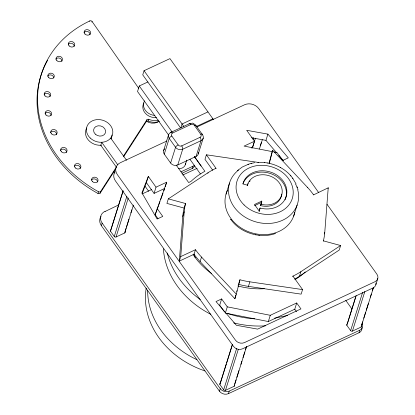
<?xml version="1.0" encoding="UTF-8"?>
<svg xmlns="http://www.w3.org/2000/svg" width="415" height="415" viewBox="0 0 415 415"><rect width="100%" height="100%" fill="white"/><g stroke="black" fill="none" stroke-linecap="round" stroke-linejoin="round"><path stroke-width="0.62" d="M194.054 254.255A71.427 59.35 17.4 0 0 200.087 261.606L234.9 298.717L236.327 294.173L201.508 257.061A71.427 59.35 17.4 0 1 195.475 249.711L194.054 254.255L179.306 261.134L182.771 216.407A71.427 59.35 17.4 0 1 184.136 208.076L185.557 203.526L168.329 198.863L166.903 203.407L184.136 208.076M179.306 261.134L180.727 256.589L184.198 211.858A71.427 59.35 17.4 0 1 185.557 203.526M323.301 241.146L323.394 240.861A71.427 59.35 17.4 0 0 324.753 232.53L328.224 187.803L313.382 194.962M234.9 298.717L235.808 295.117M236.716 291.517L236.944 290.619M269.159 162.862L272.624 150.22L307.437 187.331A71.427 59.35 17.4 0 1 313.47 194.682M236.327 294.173L239.958 279.777A71.427 59.35 17.4 0 0 249.851 281.837L302.556 289.587L301.134 294.136L248.424 286.381A71.427 59.35 17.4 0 1 238.532 284.322L238.62 284.036M269.221 163.718L272.624 150.22M259.11 211.479L260.06 208.029A22.545 18.737 17.4 0 0 286.402 195.745A22.545 18.737 17.4 0 0 269.226 171.68A22.545 18.737 17.4 0 0 242.889 183.964L247.428 185.194A17.84 14.826 17.4 0 1 268.272 175.472A17.84 14.826 17.4 0 1 281.858 194.516A17.84 14.826 17.4 0 1 261.019 204.237L260.594 205.586A17.84 14.826 17.4 0 0 281.749 194.101M260.594 205.586L261.813 201.088L254.499 204.496L259.266 211.183L260.06 208.029M261.019 204.237L261.813 201.088M89.718 21.336L89.853 20.906A1.634 1.359 17.4 0 1 92.094 21.518L138.734 88.328M91.928 22.062L92.094 21.518M110.587 138.46L110.706 138.086L126.528 160.263M115.878 168.765L100.176 193.11A1.634 1.359 17.4 0 1 97.982 193.489L98.526 191.756A117.59 97.712 17.4 0 1 89.853 20.906M100.176 193.11L100.715 191.377L116.418 167.027M147.906 81.942L139.269 85.972L137.531 91.523L168.516 134.953M213.455 119.593L169.958 58.624L144.052 70.706L142.744 74.871L180.618 127.955M105.057 211.526L118.462 205M361.927 327.803A6.588 5.473 17.4 0 1 359.011 332.747L228.447 393.638A6.588 5.473 17.4 0 1 219.457 391.205L101.359 225.667L102.152 223.125A10.458 8.689 17.4 0 1 105.156 211.204M123.089 190.755L110.878 229.723A1.318 1.095 17.4 0 0 110.499 231.222L114.265 236.498A1.318 1.095 17.4 0 0 116.06 236.986L124.708 232.955L133.433 205.119M110.499 231.222L123.099 191.019M123.566 156.839L146.319 121.554L146.863 119.821A1.634 1.359 17.4 0 1 148.871 119.354A13.067 10.857 17.4 0 0 158.494 120.117M146.319 121.554A1.634 1.359 17.4 0 1 148.331 121.092L148.871 119.354M114.265 236.498L126.866 196.295M116.06 236.986L128.271 198.017M125.086 231.451L126.056 228.359M126.445 227.119L128.966 219.079M130.901 212.895L131.871 209.803M146.386 182.642L148.342 176.411L156.014 187.17L154.064 193.4L146.386 182.642L142.039 193.821M163.557 150.754L168.485 135.025M198.386 152.502A5.229 4.342 17.4 0 1 196.072 156.424L177.76 164.963A5.229 4.342 17.4 0 1 170.627 163.033L164.278 154.136L169.211 138.408A5.229 4.342 17.4 0 1 170.71 132.447L189.022 123.903A5.229 4.342 17.4 0 1 191.844 123.447M180.909 127.644L182.061 123.981L207.967 111.9M170.627 163.033L175.555 147.304A2.615 0.98 -35.5 0 1 178.149 144.908A2.615 2.174 17.4 0 0 181.718 145.873L200.03 137.334A2.615 2.174 17.4 0 0 200.782 134.356L194.433 125.46A2.615 2.174 17.4 0 0 190.864 124.49A2.615 1.074 65 0 0 189.022 123.903M157.985 218.684L155.163 214.726L166.674 182.195L156.014 187.17M165.253 186.729L166.674 182.195M177.76 164.963L182.688 149.234A2.615 1.074 65 0 0 181.718 145.873M185.422 164.407L186.76 160.133M182.009 173.242L192.306 168.433L193.011 166.197A5.229 4.342 17.4 0 0 194.402 165.175M196.072 156.424L201 140.695A5.229 4.342 17.4 0 0 202.504 134.735L196.155 125.838A2.615 0.98 -35.5 0 0 194.433 125.46M198.303 153.846L203.231 138.117M182.771 216.407L184.198 211.858M258.55 162.472L206.395 154.8L204.969 159.35L212.781 170.3M207.874 173.283L208.055 172.713A71.427 59.35 17.4 0 1 216.007 168.282L206.395 154.8M215.919 168.563L216.007 168.282M200.087 261.606L201.508 257.061M226.03 194.153L229.516 183.02M253.051 139.554L253.632 137.697M252.33 148.082L255.433 138.185M273.853 151.947L277.018 152.57L282.667 160.491L288.3 157.861L267.903 134.128L246.692 130.3L254.499 141.24L252.543 147.47L251.386 148.01M247.428 185.194L247.324 185.531A17.84 14.826 17.4 0 1 248.175 183.591M260.387 145.639L261.357 142.547M259.427 148.995L262.332 139.72M276.359 152.471L265.953 140.363L267.903 134.128M221.641 298.935L216.007 301.56L236.405 325.293L257.616 329.121L300.948 308.916L296.709 302.976L270.279 315.301L227.29 306.851L221.641 298.935L219.685 305.165L224.629 312.096M225.516 312.521L227.29 306.851M238.801 283.471L239.154 282.335M239.242 282.05L239.958 279.777M248.424 286.381L249.851 281.837M220.282 383.066L226.289 363.888M226.678 362.653L232.104 345.332M234.672 385.193A1.318 1.095 17.4 0 1 234.112 386.298L225.464 390.328A1.318 1.095 17.4 0 1 223.664 389.841L219.903 384.565L232.504 344.362M219.457 391.205L220.256 388.663L102.152 223.125M223.664 389.841L236.654 348.398M225.464 390.328L238.257 349.503M228.447 393.638L229.241 391.101L359.81 330.205A6.588 5.473 17.4 0 0 362.259 323.643M234.683 384.176L236.042 379.844M236.815 377.37L238.947 370.569M240.887 364.38L241.857 361.289M243.019 357.58L244.762 352.008M245.535 349.539L246.505 346.442M234.112 386.298L246.515 346.707M293.644 216.163L297.135 205.036M307.349 187.616L307.437 187.331M225.34 313.086L268.323 321.537L270.279 315.301M292.762 276.681L292.938 276.11A71.427 59.35 17.4 0 0 300.896 271.68L340.622 245.53L323.394 240.861M294.598 279.119A71.427 59.35 17.4 0 0 299.474 276.224L300.896 271.68M328.042 188.369L328.224 187.803M268.323 321.537L294.754 309.206L296.709 302.976M324.307 233.951L324.753 232.53M340.622 245.53L339.195 250.074L299.474 276.224M347.438 323.233L355.774 296.637M361.636 325.983A1.318 1.095 17.4 0 1 361.071 327.082L352.428 331.113A1.318 1.095 17.4 0 1 350.628 330.625L346.867 325.355L356.169 295.662M350.628 330.625L362.648 292.279M352.428 331.113L364.832 291.527M359.011 332.747L359.81 330.205M361.647 324.961L362.617 321.869M363.779 318.16L365.522 312.588M366.295 310.119L368.427 303.313M370.367 297.13L371.337 294.033M372.499 290.324L373.469 287.232M361.071 327.082L373.479 287.496M375.865 284.685L377.816 278.449M155.163 214.726L158.421 205.762M158.857 204.564L159.941 201.576M160.595 199.786L162.981 193.208M163.852 190.822L164.506 189.027M148.342 176.411L141.935 192.876L157.135 219.037L162.763 216.412L157.114 208.491M123.789 155.599L146.863 119.821M237.447 170.632L242.298 167.017L248.455 164.226M168.329 198.863L208.055 172.713M170.71 132.447A2.615 1.074 65 0 1 172.557 133.033L190.864 124.49M196.772 126.321L212.895 118.804M166.923 140.986L120.36 162.701A10.458 8.689 17.4 0 0 117.352 174.622L235.455 340.16A6.588 5.473 17.4 0 0 244.445 342.598L375.01 281.702A6.588 5.473 17.4 0 0 376.903 274.19L326.989 204.232M196.86 127.021L244.534 104.788A10.458 8.689 17.4 0 1 258.799 108.652L318.668 192.57M180.992 171.8L193.011 166.197M254.499 141.24L244.082 146.096L272.588 151.698M142.298 193.883L151.724 189.489M182.766 175.011L197.182 168.288M154.064 193.4L164.724 188.431M254.571 205.617L261.388 202.437M180.727 256.589L195.475 249.711M251.07 163.437L254.644 162.664M247.983 164.366L251.49 163.308M275.633 233.458C270.29 235.388 264.542 235.943 258.913 235.258M287.564 315.478L274.616 318.155M265.476 325.842C254.789 326.512 244.01 325.485 233.624 322.886M257.891 162.296L264.697 162.566M254.675 318.839C245.234 318.232 235.886 316.339 226.943 313.268M267.732 163.002C276.566 164.708 285.131 169.035 290.957 176.007M232.929 222.165C238.781 228.924 247.179 233.152 255.879 234.828M264.345 162.519L267.95 163.033M255.666 234.797L259.266 235.31M251.604 137.77L265.953 140.363M192.129 123.053L193.94 123.54M280.286 167.484L280.613 167.644M210.815 314.316C185.967 301.715 165.248 277.49 163.401 248.834M200.284 299.552C184.556 288.3 171.888 272.017 167.287 253.015M278.854 155.376L283.435 160.704M292.637 178.149L296.082 183.97M230.973 219.68L230.662 219.286L232.654 221.823M290.682 175.664L292.949 178.543M345.788 300.393L351.572 308.501M292.938 276.11L302.556 289.587M144.052 70.706L183.819 126.445M194.381 156.522L204.906 171.276A80.147 66.597 17.4 0 0 190.884 181.49L188.643 182.533L176.152 165.025M194.448 156.699L201.14 166.073M139.269 85.972L172.007 131.861M189.93 159.256L200.414 173.947M172.557 133.033A2.615 2.174 17.4 0 0 171.805 136.011L178.149 144.908M294.754 309.206L296.523 311.681M145.094 186.283L148.663 191.284M117.87 164.926L101.711 142.278L100.778 145.266L116.262 166.97M113.86 171.592L114.924 173.081M195.185 257.611L193.872 254.011M297.187 186.817L297.975 189.712M125.148 231.544A1.318 1.095 17.4 0 1 124.708 232.955M219.903 384.565A1.318 1.095 17.4 0 1 220.189 383.112M346.867 325.355A1.318 1.095 17.4 0 1 347.148 323.902M305.269 271.918A69.777 57.986 17.4 0 1 295.324 279.425M264.345 288.695A69.777 57.986 17.4 0 1 237.894 285.945M211.676 273.584A69.777 57.986 17.4 0 1 193.12 254.556M375.969 282.994A6.588 5.473 17.4 0 1 373.054 287.932L242.49 348.828A6.588 5.473 17.4 0 1 233.505 346.395L115.401 180.852A10.458 8.689 17.4 0 1 115.069 171.665M297.768 189.894A35.566 29.553 17.4 0 1 253.892 221.288A35.566 29.553 17.4 0 1 238.589 170.031M295.615 184.12A35.566 29.553 17.4 0 1 297.135 187.767M294.717 212.226A35.566 29.553 17.4 0 1 250.707 232.514A35.566 29.553 17.4 0 1 227.576 190.241M249.415 181.744A17.84 14.826 17.4 0 1 250.167 180.883M242.993 183.632A22.545 18.737 17.4 0 1 271.457 173.895A22.545 18.737 17.4 0 1 285.017 199.812M194.619 165.414A5.229 4.342 17.4 0 1 192.306 168.433M164.278 154.136A5.229 4.342 17.4 0 1 164.703 148.881M193.914 124.007A5.229 4.342 17.4 0 1 195.885 125.491M200.782 134.356A2.615 0.98 -35.5 0 1 202.504 134.735M200.03 137.334A2.615 1.074 65 0 1 201 140.695L182.688 149.234A5.229 4.342 17.4 0 1 175.555 147.304L169.211 138.408A2.615 0.98 -35.5 0 1 171.805 136.011M185.572 163.173A7.247 6.023 17.4 0 1 178.419 168.62M229.241 391.101A6.588 5.473 17.4 0 1 220.256 388.663M101.359 225.667A10.458 8.689 17.4 0 1 101.027 216.48M154.904 115.463A11.35 9.431 17.4 0 1 144.55 100.85M156.476 117.554A11.35 9.431 17.4 0 1 145.25 113.191A11.35 9.431 17.4 0 1 143.886 102.972M159.106 121.232A10.209 8.482 17.4 0 1 146.552 121.315M111.894 134.989A13.41 11.143 17.4 0 1 111.064 138.994M101.442 145.229A13.41 11.143 17.4 0 1 88.281 139.969A13.41 11.143 17.4 0 1 86.761 127.939M100.715 191.377A1.634 1.359 17.4 0 1 98.526 191.756M97.982 193.489A117.59 97.712 17.4 0 1 47.606 60.315M159.277 121.419A13.067 10.857 17.4 0 1 148.331 121.092M50.485 132.598A3.268 2.713 17.4 0 1 54.282 131.431A3.268 2.713 17.4 0 1 56.611 134.621M45.079 113.461A3.268 2.713 17.4 0 1 48.757 112.553A3.268 2.713 17.4 0 1 51.071 115.5M44.12 94.392A3.268 2.713 17.4 0 1 47.834 93.51A3.268 2.713 17.4 0 1 50.101 96.513M47.658 76.189A3.268 2.713 17.4 0 1 51.263 75.037A3.268 2.713 17.4 0 1 53.774 77.927M55.843 59.2A3.268 2.713 17.4 0 1 59.625 58.178A3.268 2.713 17.4 0 1 61.902 61.301M68.304 44.213A3.268 2.713 17.4 0 1 71.93 43.466A3.268 2.713 17.4 0 1 74.186 46.319M84.022 32.51A3.268 2.713 17.4 0 1 87.819 31.613A3.268 2.713 17.4 0 1 90.014 34.741M91.466 180.089A3.268 2.713 17.4 0 1 95.097 179.062A3.268 2.713 17.4 0 1 97.525 181.962M74.518 166.197A3.268 2.713 17.4 0 1 78.139 165.486A3.268 2.713 17.4 0 1 80.38 168.334M60.393 150.5A3.268 2.713 17.4 0 1 64.185 149.322A3.268 2.713 17.4 0 1 66.525 152.507M196.954 359.691A83.643 69.507 17.4 0 1 147.652 290.593M204.979 370.937A83.643 69.507 17.4 0 1 146.21 288.145M244.093 204.958A28.977 24.08 17.4 0 0 292.113 199.076A28.977 24.08 17.4 0 0 257.725 165.533A28.977 24.08 17.4 0 0 244.093 204.958M95.268 134.123A6.126 5.089 17.4 0 0 105.415 132.883A6.126 5.089 17.4 0 0 98.148 125.792A6.126 5.089 17.4 0 0 95.268 134.123M90.221 138.034A13.41 11.143 17.4 0 0 112.366 135.062A13.41 11.143 17.4 0 0 96.244 119.702A13.41 11.143 17.4 0 0 90.221 138.034M51.543 133.874A3.268 2.713 17.4 0 0 57.011 133.423A3.268 2.713 17.4 0 0 53.317 129.516A3.268 2.713 17.4 0 0 51.543 133.874M45.972 114.971A3.268 2.713 17.4 0 0 51.444 114.545A3.268 2.713 17.4 0 0 47.772 110.623A3.268 2.713 17.4 0 0 45.972 114.971M44.981 95.886A3.268 2.713 17.4 0 0 50.464 95.512A3.268 2.713 17.4 0 0 46.838 91.559A3.268 2.713 17.4 0 0 44.981 95.886M48.799 77.641A3.268 2.713 17.4 0 0 54.199 76.941A3.268 2.713 17.4 0 0 50.293 73.185A3.268 2.713 17.4 0 0 48.799 77.641M56.886 60.657A3.268 2.713 17.4 0 0 62.323 60.082A3.268 2.713 17.4 0 0 58.52 56.248A3.268 2.713 17.4 0 0 56.886 60.657M69.118 45.904A3.268 2.713 17.4 0 0 74.576 45.401A3.268 2.713 17.4 0 0 70.835 41.521A3.268 2.713 17.4 0 0 69.118 45.904M84.951 34.014A3.268 2.713 17.4 0 0 90.418 33.548A3.268 2.713 17.4 0 0 86.709 29.652A3.268 2.713 17.4 0 0 84.951 34.014M92.467 181.563A3.268 2.713 17.4 0 0 97.914 181.028A3.268 2.713 17.4 0 0 94.148 177.174A3.268 2.713 17.4 0 0 92.467 181.563M75.302 167.904A3.268 2.713 17.4 0 0 80.759 167.421A3.268 2.713 17.4 0 0 77.04 163.531A3.268 2.713 17.4 0 0 75.302 167.904M61.462 151.776A3.268 2.713 17.4 0 0 66.924 151.314A3.268 2.713 17.4 0 0 63.225 147.408A3.268 2.713 17.4 0 0 61.462 151.776"/></g></svg>
